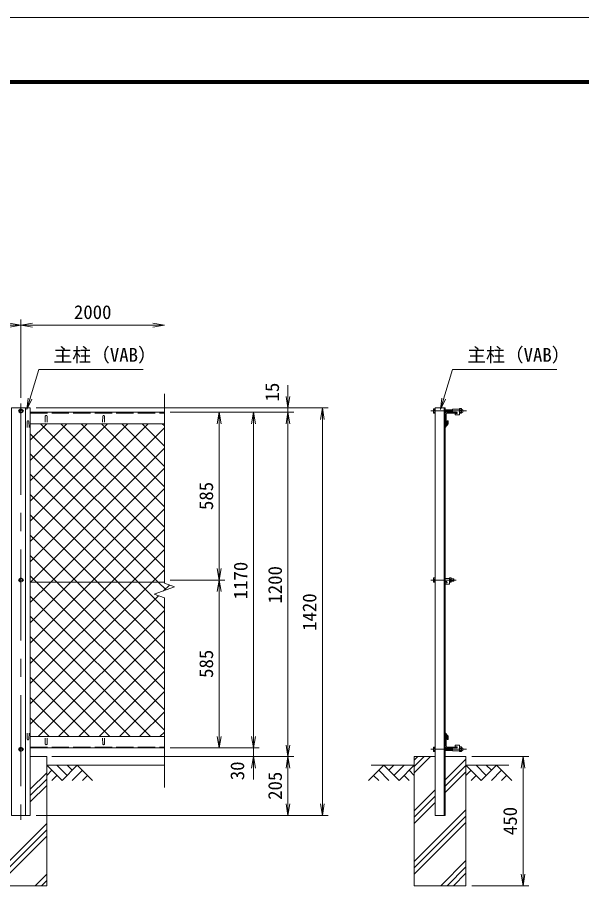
# Model space of a CAD drawing. Units: millimetres, scale not verified. Extents: x -4200 to 4200, y -2970 to 2970.
# Drawn here: x -1392 to 575, y -66 to 2970 of the extents above; entities that cross this region are included whole.
import ezdxf
from ezdxf.enums import TextEntityAlignment as Align

# ---------------------------------------------------------------- set-up
doc = ezdxf.new("R2010")
doc.units = ezdxf.units.MM
doc.header["$LTSCALE"] = 10
doc.linetypes.add('DASHED', pattern=[7.5, 6, -1.5])
doc.linetypes.add('USER1', pattern=[50.8, 31.75, -6.35, 6.35, -6.35])
for name, color, linetype, lineweight in [('0-0_D-STR1', 1, 'Continuous', 18), ('0-1_D-BMK', 2, 'USER1', 13), ('0-2_D-STR-DIM', 7, 'Continuous', 13), ('0-3_D-STR3', 3, 'Continuous', 13), ('0-4_D-BGD', 7, 'Continuous', 18), ('0-5_D-STR4', 7, 'Continuous', 18), ('0-6_D-DCR-HCH', 7, 'Continuous', 13), ('0-7_D-STR-TXT', 7, 'Continuous', 13), ('0-8_0', 7, 'Continuous', 18), ('0-A_D-STR2', 7, 'Continuous', 13), ('0-B_D-TTL', 7, 'Continuous', 18)]:
    doc.layers.add(name, color=color, linetype=linetype, lineweight=lineweight)
doc.styles.add('ＭＳ ゴシック', font='')
doc.styles.get('ＭＳ ゴシック').set_extended_font_data('MS Gothic')

# ---------------------------------------------------------------- blocks, each defined once
blk = doc.blocks.new('_Open')
at = {"layer": '0-8_0'}
blk.add_line((-10, 1.667), (0, 0), dxfattribs=at)
blk.add_lwpolyline([(-10, -1.667), (0, 0), (-10, 0)], dxfattribs=at)

msp = doc.modelspace()

# ---------------------------------------------------------------- linework, layer by layer
at = {"layer": '0-0_D-STR1'}
for p, q in [((-1363.97, 188.92), (-1363.97, 1608.92)), ((-1347.47, 188.92), (-1347.47, 1608.92)), ((-1347.47, 1593.92), (-879.97, 1593.92)), ((-1294.97, 1580.79), (-1295.72, 1559.29)), ((-1288.97, 1580.79), (-1288.22, 1559.29)), ((-1094.97, 1580.79), (-1095.72, 1559.29)), ((-1088.97, 1580.79), (-1088.22, 1559.29)), ((99.03, 1608.92), (64.03, 1608.92)), ((64.03, 188.92), (64.03, 1608.92)), ((96.03, 188.92), (96.03, 1608.92)), ((99.03, 188.92), (99.03, 1608.92)), ((99.03, 1588.92), (99.03, 1553.92)), ((102.03, 1586.42), (102.03, 1555.92)), ((139.03, 1593.92), (104.03, 1593.92)), ((137.03, 1590.92), (106.53, 1590.92)), ((139.03, 1592.92), (139.03, 1593.92)), ((-1357.97, 1562.3), (-1358.72, 1540.8)), ((-1351.97, 1562.3), (-1351.22, 1540.8)), ((-879.97, 1553.92), (-1347.47, 1553.92)), ((106.03, 1554.42), (99.03, 1545.37)), ((100.03, 1553.92), (99.03, 1553.92)), ((109.03, 1553.3), (99.03, 1540.8)), ((106.03, 1564.3), (109.03, 1564.3)), ((106.03, 1564.3), (106.03, 1554.42)), ((109.03, 1564.3), (109.03, 1553.3)), ((99.03, 1545.37), (99.03, 1540.8)), ((-1357.97, 454.25), (-1358.72, 475.75)), ((-1351.97, 454.25), (-1351.22, 475.75)), ((-879.97, 463.92), (-1347.47, 463.92)), ((-1294.97, 437.05), (-1295.72, 458.55)), ((-1288.97, 437.05), (-1288.22, 458.55)), ((-1094.97, 437.05), (-1095.72, 458.55)), ((-1088.97, 437.05), (-1088.22, 458.55)), ((109.03, 464.65), (99.03, 477.15)), ((99.03, 472.58), (99.03, 477.15)), ((106.03, 463.53), (99.03, 472.58)), ((100.03, 463.92), (99.03, 463.92)), ((99.03, 428.92), (99.03, 463.92)), ((102.03, 431.42), (102.03, 461.92)), ((106.03, 453.65), (106.03, 463.53)), ((109.03, 453.65), (109.03, 464.65)), ((106.03, 453.65), (109.03, 453.65)), ((137.03, 426.92), (106.53, 426.92)), ((-1347.47, 423.92), (-879.97, 423.92)), ((139.03, 423.92), (104.03, 423.92)), ((139.03, 424.92), (139.03, 423.92)), ((-1412.47, 188.92), (-1347.47, 188.92)), ((99.03, 188.92), (64.03, 188.92))]:
    msp.add_line(p, q, dxfattribs=at)
at = {"layer": '0-0_D-STR1', "linetype": 'DASHED'}
for p, q in [((-1347.47, 1590.92), (-879.97, 1590.92)), ((-1347.47, 426.92), (-879.97, 426.92))]:
    msp.add_line(p, q, dxfattribs=at)
at = {"layer": '0-0_D-STR1'}
msp.add_lwpolyline([(-1412.47, 188.92), (-1412.47, 1608.92), (-1347.47, 1608.92)], dxfattribs=at)
for centre, radius, start, end in [((-1291.97, 1579.54), 3.25, 22.61986, 157.38014), ((-1091.97, 1579.54), 3.25, 22.61986, 157.38014), ((104.03, 1588.92), 5, 90, 180), ((106.53, 1586.42), 4.5, 90, 180), ((137.03, 1592.92), 2, 270, 0), ((-1354.97, 1561.05), 3.25, 22.61986, 157.38014), ((100.03, 1555.92), 2, 270, 0), ((100.03, 461.92), 2, 0, 90), ((-1354.97, 455.5), 3.25, 202.61986, 337.38014), ((-1291.97, 438.3), 3.25, 202.61986, 337.38014), ((-1091.97, 438.3), 3.25, 202.61986, 337.38014), ((104.03, 428.92), 5, 180, 270), ((106.53, 431.42), 4.5, 180, 270), ((137.03, 424.92), 2, 0, 90)]:
    msp.add_arc(centre, radius, start, end, dxfattribs=at)
at = {"layer": '0-1_D-BMK'}
for p, q in [((-1379.97, 1623.92), (-1379.97, 173.92)), ((-1369.97, 1598.42), (-1389.97, 1598.42)), ((173.26, 1598.42), (49.03, 1598.42)), ((-1369.97, 1008.92), (-1389.97, 1008.92)), ((137.03, 1008.92), (49.03, 1008.92)), ((-1369.97, 419.42), (-1389.97, 419.42)), ((173.26, 419.42), (49.03, 419.42))]:
    msp.add_line(p, q, dxfattribs=at)
at = {"layer": '0-2_D-STR-DIM'}
for p, q in [((-1379.97, 1643.92), (-1379.97, 1917.7)), ((-1379.97, 1643.92), (-1379.97, 1917.7)), ((-3379.97, 1897.7), (-1379.97, 1897.7)), ((-1379.97, 1897.7), (-879.97, 1897.7)), ((-448.93, 1648.92), (-448.93, 1688.92)), ((-879.97, 1658.37), (-879.97, 998.14)), ((-1327.47, 1608.92), (-428.93, 1608.92)), ((-1327.47, 1608.92), (-308.93, 1608.92)), ((-859.97, 1593.92), (-668.93, 1593.92)), ((-859.97, 1593.92), (-548.93, 1593.92)), ((-859.97, 1593.92), (-428.93, 1593.92)), ((-859.97, 1593.92), (-428.93, 1593.92)), ((-688.93, 1008.92), (-688.93, 1593.92)), ((-568.93, 1593.92), (-568.93, 423.92)), ((-448.93, 1593.92), (-448.93, 1608.92)), ((-448.93, 1593.92), (-448.93, 393.92)), ((-328.93, 188.92), (-328.93, 1608.92)), ((-448.93, 1553.92), (-448.93, 1513.92)), ((-859.97, 1008.92), (-668.93, 1008.92)), ((-859.97, 1008.92), (-668.93, 1008.92)), ((-688.93, 423.92), (-688.93, 1008.92)), ((-915.21, 959.67), (-844.74, 985.32)), ((-844.74, 985.32), (-879.97, 998.14)), ((-879.97, 946.84), (-915.21, 959.67)), ((-879.97, 946.84), (-879.97, 286.61)), ((-568.93, 463.92), (-568.93, 503.92)), ((-859.97, 423.92), (-668.93, 423.92)), ((-859.97, 423.92), (-548.93, 423.92)), ((-859.97, 423.92), (-548.93, 423.92)), ((-568.93, 423.92), (-568.93, 393.92)), ((-1272.2, 393.92), (-428.93, 393.92)), ((-1269.97, 393.92), (-548.93, 393.92)), ((-1269.97, 393.92), (-428.93, 393.92)), ((-448.93, 393.92), (-448.93, 188.92)), ((191.53, 393.92), (390.54, 393.92)), ((370.54, -56.08), (370.54, 393.92)), ((-568.93, 353.92), (-568.93, 313.92)), ((-1327.47, 188.92), (-428.93, 188.92)), ((-1327.47, 188.92), (-308.93, 188.92)), ((191.53, -56.08), (390.54, -56.08))]:
    msp.add_line(p, q, dxfattribs=at)
at = {"layer": '0-3_D-STR3'}
for p, q in [((-1379.97, 1605.92), (-1386.47, 1602.17)), ((-1386.47, 1602.17), (-1386.47, 1594.66)), ((-1386.47, 1594.66), (-1379.97, 1590.91)), ((-1373.47, 1602.17), (-1379.97, 1605.92)), ((-1379.97, 1590.91), (-1373.47, 1594.66)), ((-1373.47, 1594.66), (-1373.47, 1602.17)), ((58.73, 1604.72), (59.42, 1605.92)), ((58.73, 1604.72), (58.73, 1592.12)), ((58.73, 1592.12), (59.42, 1590.91)), ((64.03, 1605.92), (59.42, 1605.92)), ((64.03, 1602.17), (59.42, 1602.17)), ((64.03, 1594.66), (59.42, 1594.66)), ((64.03, 1590.91), (59.42, 1590.91)), ((64.03, 1605.92), (64.03, 1590.91)), ((99.03, 1602.42), (124.28, 1602.42)), ((99.03, 1601.67), (124.28, 1601.67)), ((99.03, 1595.17), (124.28, 1595.17)), ((99.03, 1594.42), (124.28, 1594.42)), ((124.28, 1604.42), (124.28, 1593.92)), ((149.28, 1604.42), (124.28, 1604.42)), ((139.03, 1593.92), (124.28, 1593.92)), ((134.28, 1589.42), (134.28, 1584.42)), ((139.03, 1589.42), (134.28, 1589.42)), ((149.28, 1584.42), (134.28, 1584.42)), ((149.28, 1604.65), (149.28, 1592.31)), ((149.28, 1604.65), (149.28, 1592.31)), ((149.28, 1604.42), (149.28, 1584.42)), ((150.28, 1606.52), (154.78, 1606.52)), ((154.78, 1602.47), (150.28, 1602.47)), ((154.78, 1594.37), (150.28, 1594.37)), ((150.28, 1590.32), (154.78, 1590.32)), ((155.78, 1604.65), (155.78, 1592.31)), ((155.78, 1604.65), (155.78, 1592.31)), ((-879.97, 1002.17), (-1347.47, 1002.17)), ((58.73, 1015.22), (59.42, 1016.42)), ((58.73, 1015.22), (58.73, 1002.62)), ((58.73, 1002.62), (59.42, 1001.41)), ((64.03, 1016.42), (59.42, 1016.42)), ((64.03, 1012.67), (59.42, 1012.67)), ((64.03, 1005.16), (59.42, 1005.16)), ((64.03, 1016.42), (64.03, 1001.41)), ((114.03, 1014.92), (99.03, 1014.92)), ((103.78, 1004.42), (99.03, 1004.42)), ((114.03, 1001.41), (114.03, 1016.42)), ((114.03, 1014.92), (114.03, 994.92)), ((114.03, 1012.67), (119.8, 1012.67)), ((114.03, 1005.16), (119.8, 1005.16)), ((120.53, 1002.67), (120.53, 1015.17)), ((120.53, 1012.92), (127.83, 1012.92)), ((120.53, 1004.92), (127.83, 1004.92)), ((127.83, 1012.92), (129.03, 1011.72)), ((129.03, 1011.72), (129.03, 1006.12)), ((64.03, 1001.41), (59.42, 1001.41)), ((103.78, 999.92), (99.03, 999.92)), ((99.03, 999.92), (99.03, 994.92)), ((114.03, 994.92), (99.03, 994.92)), ((58.73, 425.72), (59.42, 426.92)), ((58.73, 413.12), (58.73, 425.72)), ((64.03, 426.92), (59.42, 426.92)), ((64.03, 411.91), (64.03, 426.92)), ((149.28, 433.42), (134.28, 433.42)), ((134.28, 428.42), (134.28, 433.42)), ((139.03, 428.42), (134.28, 428.42)), ((149.28, 413.42), (149.28, 433.42)), ((149.28, 413.18), (149.28, 425.53)), ((149.28, 413.18), (149.28, 425.53)), ((150.28, 427.52), (154.78, 427.52)), ((155.78, 413.18), (155.78, 425.53)), ((155.78, 413.18), (155.78, 425.53)), ((58.73, 413.12), (59.42, 411.91)), ((64.03, 423.17), (59.42, 423.17)), ((64.03, 415.66), (59.42, 415.66)), ((64.03, 411.91), (59.42, 411.91)), ((99.03, 423.42), (124.28, 423.42)), ((99.03, 422.67), (124.28, 422.67)), ((99.03, 416.17), (124.28, 416.17)), ((99.03, 415.42), (124.28, 415.42)), ((139.03, 423.92), (124.28, 423.92)), ((124.28, 413.42), (124.28, 423.92)), ((149.28, 413.42), (124.28, 413.42)), ((154.78, 423.47), (150.28, 423.47)), ((154.78, 415.37), (150.28, 415.37)), ((150.28, 411.32), (154.78, 411.32))]:
    msp.add_line(p, q, dxfattribs=at)
for points in [[(-1373.47, 1012.67), (-1379.97, 1016.42), (-1386.47, 1012.67), (-1386.47, 1005.16), (-1379.97, 1001.41), (-1373.47, 1005.16)], [(-1373.47, 415.66), (-1379.97, 411.91), (-1386.47, 415.66), (-1386.47, 423.17), (-1379.97, 426.92), (-1373.47, 423.17)]]:
    msp.add_lwpolyline(points, close=True, dxfattribs=at)
for points in [[(114.03, 1016.42), (119.8, 1016.42), (120.53, 1015.17)], [(114.03, 1001.41), (119.8, 1001.41), (120.53, 1002.67)], [(127.83, 1012.92), (127.83, 1004.92), (129.03, 1006.12)]]:
    msp.add_lwpolyline(points, dxfattribs=at)
for centre in [(-1379.97, 1598.42), (-1379.97, 1008.92), (-1379.97, 419.42)]:
    msp.add_circle(centre, 6.25, dxfattribs=at)
for centre, radius, start, end in [((71.26, 1598.42), 12.42, 162.4121, 197.5879), ((62.17, 1604.05), 3.32, 145.61585, 214.38415), ((62.17, 1592.79), 3.32, 145.61585, 214.38415), ((139.03, 1591.67), 2.25, 270, 90), ((151.82, 1604.49), 2.54, 127.21089, 232.78911), ((157.98, 1598.42), 8.7, 152.26063, 207.73937), ((151.83, 1592.34), 2.55, 127.42505, 232.57495), ((153.24, 1604.49), 2.54, 307.21089, 52.78911), ((147.08, 1598.42), 8.7, 332.26063, 27.73937), ((153.23, 1592.34), 2.55, 307.42505, 52.57495), ((156.15, 1605.36), 0.5, 189.83916, 262.83194), ((156.15, 1591.47), 0.5, 97.16806, 163.42019), ((155.28, 1598.42), 6.5, 277.16806, 82.83194), ((71.26, 1008.92), 12.42, 162.4121, 197.5879), ((62.17, 1014.55), 3.32, 145.61585, 214.38415), ((62.17, 1003.29), 3.32, 145.61585, 214.38415), ((103.78, 1002.17), 2.25, 270, 90), ((117.06, 1014.55), 3.32, 325.61586, 34.38414), ((107.96, 1008.92), 12.42, 342.4121, 17.5879), ((117.06, 1003.29), 3.32, 325.61585, 34.38416), ((62.17, 425.05), 3.32, 145.61585, 214.38415), ((139.03, 426.17), 2.25, 270, 90), ((151.83, 425.49), 2.55, 127.42505, 232.57495), ((153.23, 425.49), 2.55, 307.42505, 52.57495), ((156.15, 426.36), 0.5, 196.57981, 262.83194), ((155.28, 419.42), 6.5, 277.16806, 82.83194), ((71.26, 419.42), 12.42, 162.4121, 197.5879), ((62.17, 413.79), 3.32, 145.61585, 214.38415), ((157.98, 419.42), 8.7, 152.26063, 207.73937), ((151.82, 413.34), 2.54, 127.21089, 232.78911), ((147.08, 419.42), 8.7, 332.26063, 27.73937), ((153.24, 413.34), 2.54, 307.21089, 52.78911), ((156.15, 412.47), 0.5, 97.16806, 170.16084)]:
    msp.add_arc(centre, radius, start, end, dxfattribs=at)
at = {"layer": '0-4_D-BGD'}
for p, q in [((-1289.97, 363.92), (-879.97, 363.92)), ((-158.47, 363.92), (-8.47, 363.92)), ((321.53, 363.92), (171.53, 363.92))]:
    msp.add_line(p, q, dxfattribs=at)
at = {"layer": '0-5_D-STR4'}
for p, q in [((-1289.97, 393.92), (-1347.47, 393.92)), ((-1289.97, 393.92), (-1289.97, -56.08)), ((-8.47, 393.92), (-8.47, -56.08)), ((64.03, 393.92), (-8.47, 393.92)), ((171.53, 393.92), (99.03, 393.92)), ((171.53, 393.92), (171.53, -56.08)), ((-1289.97, -56.08), (-1469.97, -56.08)), ((171.53, -56.08), (-8.47, -56.08))]:
    msp.add_line(p, q, dxfattribs=at)
at = {"layer": '0-6_D-DCR-HCH'}
for p, q in [((-8.47, 337.64), (47.8, 393.92)), ((-8.47, 359.74), (25.7, 393.92)), ((-8.47, 381.84), (3.61, 393.92)), ((99.03, 312.56), (171.53, 385.06)), ((-1347.47, 280.27), (-1289.97, 337.77)), ((-1236.76, 310.71), (-1289.97, 363.92)), ((-1272.24, 346.18), (-1289.97, 328.52)), ((-1219.03, 328.44), (-1254.5, 363.92)), ((-1183.55, 363.92), (-1236.76, 310.71)), ((-1201.2, 346.09), (-1219.03, 363.92)), ((-1165.81, 346.18), (-1201.45, 310.71)), ((-1183.55, 363.92), (-1130.34, 310.71)), ((-114.9, 363.92), (-168.11, 310.71)), ((-132.63, 346.18), (-97, 310.71)), ((-114.9, 363.92), (-61.68, 310.71)), ((-97.16, 346.18), (-79.42, 363.92)), ((-79.42, 328.44), (-43.95, 363.92)), ((-61.68, 310.71), (-8.47, 363.92)), ((-26.21, 346.18), (-8.47, 328.52)), ((99.03, 290.47), (171.53, 362.97)), ((99.03, 268.37), (171.53, 340.87)), ((224.74, 310.71), (171.53, 363.92)), ((189.27, 346.18), (171.53, 328.52)), ((242.48, 328.44), (207, 363.92)), ((277.95, 363.92), (224.74, 310.71)), ((260.31, 346.09), (242.48, 363.92)), ((295.69, 346.18), (260.05, 310.71)), ((277.95, 363.92), (331.16, 310.71)), ((-1347.47, 258.18), (-1289.97, 315.68)), ((-1254.5, 328.44), (-1272.32, 310.71)), ((-1148.08, 328.44), (-1165.89, 310.71)), ((-150.37, 328.44), (-132.55, 310.71)), ((-43.95, 328.44), (-26.13, 310.71)), ((207, 328.44), (189.18, 310.71)), ((313.43, 328.44), (295.61, 310.71)), ((-1347.47, 236.08), (-1289.97, 293.58)), ((-8.47, 205.06), (64.03, 277.56)), ((-8.47, 182.97), (64.03, 255.47)), ((-8.47, 160.87), (64.03, 233.37)), ((-8.47, 28.29), (171.53, 208.29)), ((-8.47, 6.19), (171.53, 186.19)), ((-1469.97, -19), (-1289.97, 161)), ((-8.47, -15.91), (171.53, 164.09)), ((-1469.97, -41.1), (-1289.97, 138.9)), ((-1462.86, -56.08), (-1289.97, 116.8)), ((83.94, -56.08), (171.53, 31.51)), ((106.03, -56.08), (171.53, 9.41)), ((-1330.28, -56.08), (-1289.97, -15.78)), ((128.13, -56.08), (171.53, -12.69)), ((-1308.18, -56.08), (-1289.97, -37.88))]:
    msp.add_line(p, q, dxfattribs=at)
at = {"layer": '0-7_D-STR-TXT'}
for points in [[(-953.77, 1742.8), (-1317.64, 1742.8), (-1359.33, 1605.13)], [(488.7, 1742.8), (124.83, 1742.8), (83.14, 1605.13)]]:
    msp.add_lwpolyline(points, dxfattribs=at)
at = {"layer": '0-A_D-STR2'}
for p, q in [((-1347.47, 1496.74), (-1290.3, 1553.92)), ((-1347.47, 1426.03), (-1219.59, 1553.92)), ((-1347.47, 1355.32), (-1148.88, 1553.92)), ((-1347.47, 1284.61), (-1078.16, 1553.92)), ((-1347.47, 1213.9), (-1007.45, 1553.92)), ((-1347.47, 1143.19), (-936.74, 1553.92)), ((-879.97, 1122.46), (-1311.43, 1553.92)), ((-879.97, 1193.17), (-1240.72, 1553.92)), ((-879.97, 1263.88), (-1170.01, 1553.92)), ((-879.97, 1334.6), (-1099.3, 1553.92)), ((-879.97, 1405.31), (-1028.59, 1553.92)), ((-879.97, 1476.02), (-957.87, 1553.92)), ((-879.97, 1546.73), (-887.16, 1553.92)), ((-1347.47, 1072.48), (-879.97, 1539.98)), ((-879.97, 1051.75), (-1347.47, 1519.25)), ((-1347.07, 1002.17), (-879.97, 1469.26)), ((-1276.36, 1002.17), (-879.97, 1398.55)), ((-971.81, 1002.17), (-1347.47, 1377.83)), ((-1042.52, 1002.17), (-1347.47, 1307.12)), ((-1205.65, 1002.17), (-879.97, 1327.84)), ((-1134.94, 1002.17), (-879.97, 1257.13)), ((-1113.23, 1002.17), (-1347.47, 1236.41)), ((-1064.23, 1002.17), (-879.97, 1186.42)), ((-1183.94, 1002.17), (-1347.47, 1165.7)), ((-1254.65, 1002.17), (-1347.47, 1094.99)), ((-993.52, 1002.17), (-879.97, 1115.71)), ((-922.81, 1002.17), (-879.97, 1045)), ((-1325.36, 1002.17), (-1347.47, 1024.28)), ((-1347.47, 1001.76), (-1347.07, 1002.17)), ((-1347.47, 931.05), (-1276.36, 1002.17)), ((-1347.47, 860.34), (-1205.65, 1002.17)), ((-1347.47, 789.63), (-1134.94, 1002.17)), ((-1347.47, 718.92), (-1064.23, 1002.17)), ((-1347.47, 648.21), (-993.52, 1002.17)), ((-1347.47, 577.5), (-922.81, 1002.17)), ((-879.97, 556.78), (-1325.36, 1002.17)), ((-879.97, 627.49), (-1254.65, 1002.17)), ((-879.97, 698.2), (-1183.94, 1002.17)), ((-879.97, 768.91), (-1113.23, 1002.17)), ((-879.97, 839.62), (-1042.52, 1002.17)), ((-879.97, 910.33), (-971.81, 1002.17)), ((-882.8, 971.46), (-862.49, 991.78)), ((-1347.47, 506.79), (-900.1, 954.16)), ((-879.97, 486.07), (-1347.47, 953.57)), ((-928.53, 463.92), (-1347.47, 882.86)), ((-1319.64, 463.92), (-879.97, 903.58)), ((-1248.93, 463.92), (-879.97, 832.87)), ((-999.25, 463.92), (-1347.47, 812.15)), ((-1178.21, 463.92), (-879.97, 762.16)), ((-1069.96, 463.92), (-1347.47, 741.44)), ((-1140.67, 463.92), (-1347.47, 670.72)), ((-1107.5, 463.92), (-879.97, 691.45)), ((-1036.79, 463.92), (-879.97, 620.74)), ((-1211.38, 463.92), (-1347.47, 600.01)), ((-966.08, 463.92), (-879.97, 550.03)), ((-1282.09, 463.92), (-1347.47, 529.3)), ((-895.37, 463.92), (-879.97, 479.31))]:
    msp.add_line(p, q, dxfattribs=at)
msp.add_lwpolyline([(-873.71, 974.77), (-901.1, 1002.17), (-1347.47, 1448.54)], dxfattribs=at)
at = {"layer": '0-B_D-TTL', "color": 2}
msp.add_lwpolyline([(-4200, 2970), (4200, 2970), (4200, -2970), (-4200, -2970)], close=True, dxfattribs=at)
at = {"layer": '0-B_D-TTL'}
for points in [[(-3930, 2750), (3930, 2750), (3930, -2750), (-3930, -2750)], [(-3927.5, 2747.5), (3927.5, 2747.5), (3927.5, -2747.5), (-3927.5, -2747.5)], [(-3925, 2745), (3925, 2745), (3925, -2745), (-3925, -2745)], [(-3922.5, 2742.5), (3922.5, 2742.5), (3922.5, -2742.5), (-3922.5, -2742.5)], [(-3920, 2740), (3920, 2740), (3920, -2740), (-3920, -2740)]]:
    msp.add_lwpolyline(points, close=True, dxfattribs=at)

# ---------------------------------------------------------------- block references
at = {"layer": '0-2_D-STR-DIM', "xscale": 4, "yscale": 4}
for p in [(-1379.97, 1897.7), (-879.97, 1897.7)]:
    msp.add_blockref('_Open', p, dxfattribs=at)
for p, rotation in [((-1379.97, 1897.7), 180), ((-448.93, 1608.92), 270), ((-688.93, 1593.92), 90), ((-568.93, 1593.92), 90), ((-448.93, 1593.92), 90), ((-448.93, 1593.92), 90), ((-328.93, 1608.92), 90), ((-688.93, 1008.92), 270), ((-688.93, 1008.92), 90), ((-688.93, 423.92), 270), ((-568.93, 423.92), 270), ((-568.93, 423.92), 270), ((-448.93, 393.92), 270), ((-568.93, 393.92), 90), ((-448.93, 393.92), 90), ((370.54, 393.92), 90), ((-448.93, 188.92), 270), ((-328.93, 188.92), 270), ((370.54, -56.08), 270)]:
    msp.add_blockref('_Open', p, dxfattribs=dict(at, rotation=rotation))
at = {"layer": '0-7_D-STR-TXT', "xscale": 4, "yscale": 4, "rotation": 253.14944}
for p in [(-1359.91, 1603.22), (82.56, 1603.22)]:
    msp.add_blockref('_Open', p, dxfattribs=at)

# ---------------------------------------------------------------- texts
at = {"layer": '0-2_D-STR-DIM', "style": 'ＭＳ ゴシック'}
msp.add_text('2000', height=48.09, dxfattribs=at).set_placement((-1195.24, 1904.45), align=Align.BOTTOM_LEFT)
for s, p in [('15', (-465.87, 1631.74)), ('585', (-695.68, 1253.17)), ('1170', (-575.68, 942)), ('1200', (-455.68, 927)), ('1420', (-335.68, 832)), ('585', (-695.68, 668.17)), ('30', (-587.19, 311.49)), ('205', (-455.68, 243.05)), ('450', (363.79, 120.41))]:
    msp.add_text(s, height=48.09, rotation=90, dxfattribs=at).set_placement(p, align=Align.BOTTOM_LEFT)
at = {"layer": '0-7_D-STR-TXT', "style": 'ＭＳ ゴシック'}
for p in [(-1266.72, 1755.38), (175.76, 1755.38)]:
    msp.add_text('主柱（VAB）', height=48.09, dxfattribs=at).set_placement(p, align=Align.BOTTOM_LEFT)

doc.saveas('drawing.dxf')
